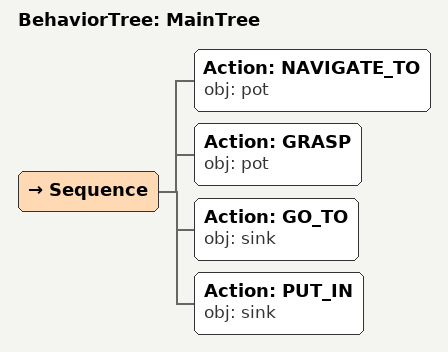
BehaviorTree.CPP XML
<root main_tree_to_execute="MainTree">
  <BehaviorTree ID="MainTree">
    <Sequence>
      <!-- Navigate to pot -->
      <Action ID="NAVIGATE_TO" obj="pot" />
      <!-- Grasp pot -->
      <Action ID="GRASP" obj="pot" />
      <!-- Go to sink -->
      <Action ID="GO_TO" obj="sink" />
      <!-- Put in sink -->
      <Action ID="PUT_IN" obj="sink" />
    </Sequence>
  </BehaviorTree>
</root>
